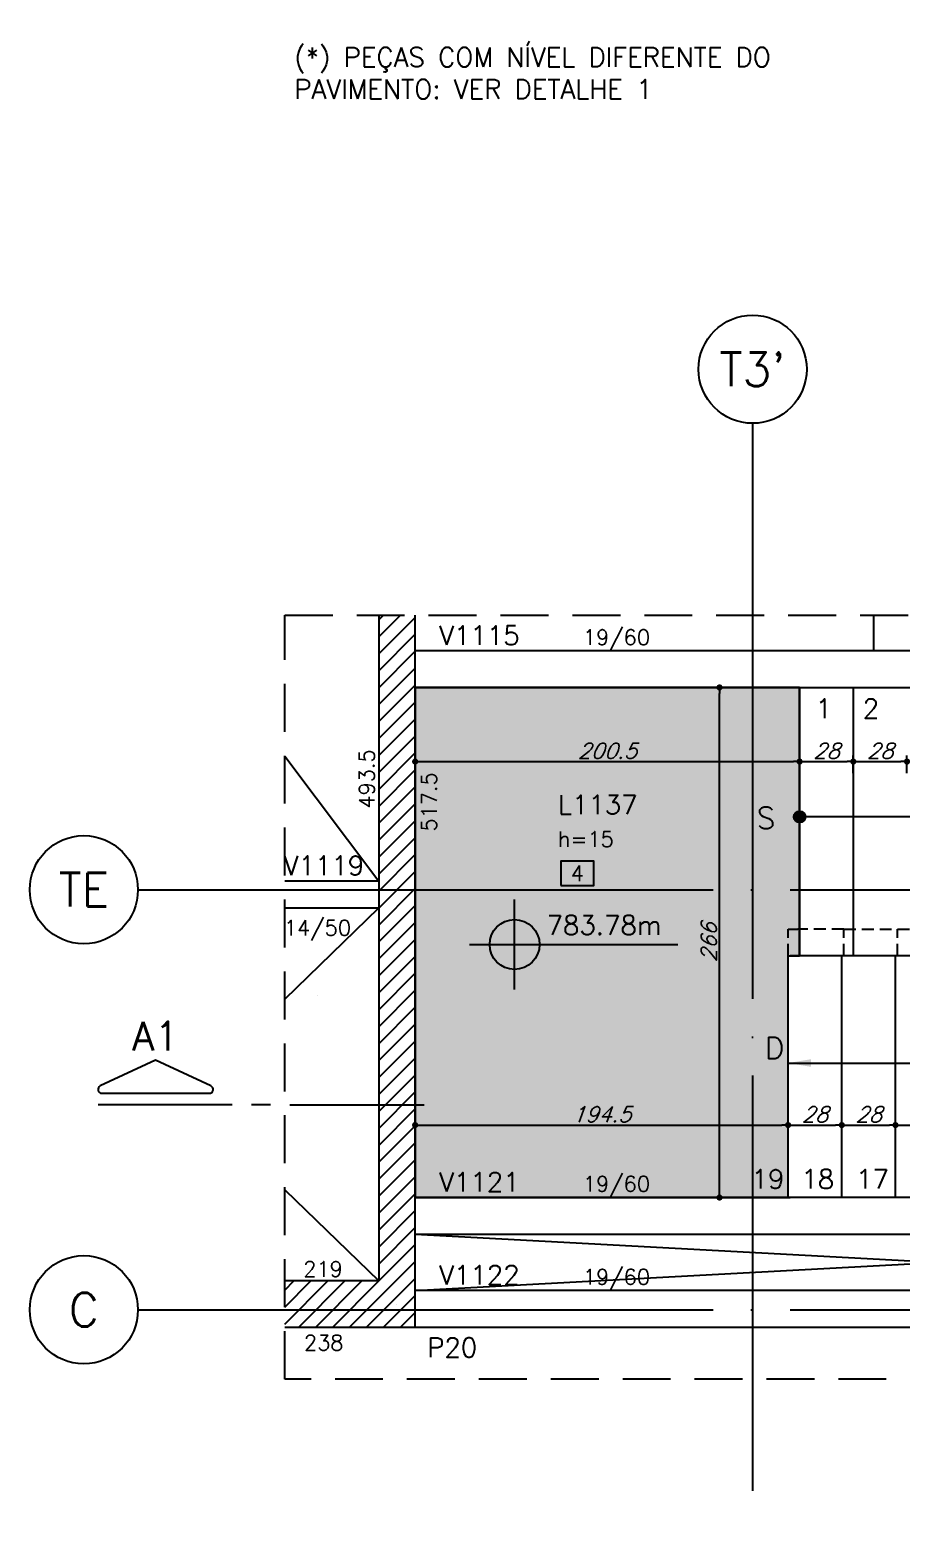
# Model space of a CAD drawing. Header units: millimetres. Extents: x -832 to 3668, y -1574 to 5296.
# Drawn here: x 1558 to 2013, y 2748 to 3524 of the extents above; entities that cross this region are included whole.
import ezdxf
from ezdxf.enums import TextEntityAlignment as Align

# ---------------------------------------------------------------- set-up
doc = ezdxf.new("R2010")
doc.units = ezdxf.units.MM
doc.header["$LTSCALE"] = 50
doc.linetypes.add('DASHED', pattern=[0.75, 0.5, -0.25])
doc.linetypes.add('EIXO', pattern=[6.8, 6, -0.4, 0, -0.4])
for name, color, linetype in [('242', 12, 'Continuous'), ('F-AUX', 2, 'Continuous'), ('F-AUX-RED', 1, 'Continuous'), ('F-CORTE-INDICAÇÃO', 4, 'Continuous'), ('F-COTAS', 106, 'Continuous'), ('F-EIXO', 12, 'EIXO'), ('F-ESC NUM', 2, 'Continuous'), ('F-ESC-PROJ', 1, 'Continuous'), ('F-ESCADAS', 2, 'Continuous'), ('F-LAJES', 3, 'Continuous'), ('F-LAJES-DIM', 2, 'Continuous'), ('F-LAJES-NOME', 4, 'Continuous'), ('F-NÍVEL-PLANTA', 2, 'Continuous'), ('F-PILARES-DIM', 172, 'Continuous'), ('F-PILARES-HACH', 174, 'Continuous'), ('F-PILARES-NOME', 170, 'Continuous'), ('F-PILARES-S', 170, 'Continuous'), ('F-TABELA-NÍVEIS', 1, 'Continuous'), ('F-TEXTO', 6, 'Continuous'), ('F-TEXTO-YELLOW', 2, 'Continuous'), ('F-VIGAS', 3, 'Continuous'), ('F-VIGAS-DIM', 2, 'Continuous'), ('F-VIGAS-NOME', 4, 'Continuous'), ('F-VÃO', 1, 'Continuous')]:
    doc.layers.add(name, color=color, linetype=linetype)
doc.layers.add('F-DESNIVEL-3', color=7, linetype='Continuous', true_color=0xd5c7ff)
doc.styles.add('5385-ARQ-PB-BAS-PLA-TER-TORRE-A-106-TXT$0$R60-75', font='romans.shx', dxfattribs={"height": 0.1125})
doc.styles.add('CP-TEXT-INCL', font='romans.shx', dxfattribs={"oblique": 20})
doc.styles.add('MCP', font='romans.shx')
doc.styles.add('ROMANS', font='romans.shx')
doc.dimstyles.new('CP-COTAS-50', dxfattribs={"dimscale": 0.64, "dimtxt": 12.5, "dimasz": 5, "dimexe": 5, "dimexo": 5, "dimgap": 2.5, "dimtad": 1, "dimdec": 1, "dimdsep": 46, "dimtxsty": 'CP-TEXT-INCL', "dimblk1": 'DOT', "dimblk2": 'DOT', "dimsah": 1, "dimcen": 9, "dimclrd": 256, "dimclre": 256, "dimclrt": 256, "dimadec": 0, "dimazin": 0, "dimtfac": 1, "dimtdec": 1, "dimtmove": 2, "dimatfit": 3, "dimldrblk": 'DOT', "dimfxl": 5, "dimtolj": 1, "dimarcsym": 0})
pattern_1 = [(0, (0, 0), (0, 6.985), [5.08, -1.905]), (90, (0, 0), (-6.985, 4e-16), [5.08, -1.905])]

# ---------------------------------------------------------------- blocks, each defined once
blk = doc.blocks.new('*U8')
at = {"layer": 'F-EIXO'}
blk.add_line((0, 0), (0, -556.59), dxfattribs=at)
at = {"layer": 'F-EIXO', "color": 2, "linetype": 'Continuous'}
blk.add_circle((0, 28.21), 28.21, dxfattribs=at)
at = {"layer": 'F-TEXTO', "style": 'ROMANS'}
blk.add_attdef('EIXO', text='', height=17.5, rotation=360, dxfattribs=at).set_placement((0, 28.21), align=Align.MIDDLE_CENTER)
blk = doc.blocks.new('*U7')
at = {"layer": 'F-EIXO'}
blk.add_line((0, 0), (909.22, 0), dxfattribs=at)
at = {"layer": 'F-EIXO', "color": 2, "linetype": 'Continuous'}
blk.add_circle((-28.21, 0), 28.21, dxfattribs=at)
at = {"layer": 'F-TEXTO', "style": 'ROMANS'}
blk.add_attdef('EIXO', text='', height=17.5, dxfattribs=at).set_placement((-28.21, 0), align=Align.MIDDLE_CENTER)
blk = doc.blocks.new('Nível - Planta')
at = {"layer": 'F-NÍVEL-PLANTA'}
h = blk.add_hatch(color=71, dxfattribs=at)
h.paths.add_polyline_path([(0, 0), (0, 0.26, 0.414214), (-0.26, 0)])
h.paths.add_polyline_path([(0.26, 0), (0, 0), (0, -0.26, 0.414214)])
for p, q in [((0, -0.469), (0, 0.469)), ((-0.469, 0), (1.704, 0))]:
    blk.add_line(p, q, dxfattribs=at)
blk.add_circle((0, 0), 0.26, dxfattribs=at)
at = {"layer": 'F-TEXTO', "color": 3, "style": 'MCP'}
blk.add_attdef('NÍVEL', (0.333, 0.102), '', height=0.2, dxfattribs=at)
blk = doc.blocks.new('*U6')
at = {"layer": 'F-LAJES-DIM', "color": 1}
blk.add_lwpolyline([(0, 0), (21.39, 0), (21.39, 16), (0, 16)], close=True, dxfattribs=at)
at = {"layer": 'F-LAJES-DIM', "style": 'MCP'}
blk.add_attdef('DIM', text='', height=10, dxfattribs=at).set_placement((10.7, 8), align=Align.MIDDLE_CENTER)
blk = doc.blocks.new('*U9')
at = {"layer": 'F-CORTE-INDICAÇÃO'}
for p, q in [((-100, 0), (-170, 0)), ((-80, 0), (-90, 0)), ((-70, 0), (0, 0))]:
    blk.add_line(p, q, dxfattribs=at)
blk.add_lwpolyline([(-112, 6, 0.802585), (-111.15, 9.81), (-140, 23.26), (-168.85, 9.81, 0.802585), (-168, 6)], format="xyb", close=True, dxfattribs=at)
at = {"layer": 'F-CORTE-INDICAÇÃO', "style": 'ROMANS'}
blk.add_attdef('CORTE', text='', height=15, dxfattribs=at).set_placement((-140, 35.76), align=Align.MIDDLE_CENTER)
at = {"layer": 'F-CORTE-INDICAÇÃO', "color": 2, "style": 'ROMANS'}
blk.add_attdef('FOLHA', text='', height=12, dxfattribs=at).set_placement((-140, -10), align=Align.MIDDLE_CENTER)
blk = doc.blocks.new('_DOT')
at = {"color": 0, "linetype": 'ByBlock'}
blk.add_line((-0.5, 0), (-1, 0), dxfattribs=at)
at = {"color": 0, "linetype": 'ByBlock', "const_width": 0.5}
blk.add_lwpolyline([(-0.25, 0, 1), (0.25, 0, 1)], format="xyb", close=True, dxfattribs=at)
blk = doc.blocks.new('*D242')
at = {"layer": 'DEFPOINTS', "color": 0, "transparency": 16777216}
for p in [(1759.46, 2950.1), (1953.96, 2952.7), (1953.96, 2950.1)]:
    blk.add_point(p, dxfattribs=at)
at = {"layer": 'F-COTAS', "lineweight": -2, "transparency": 16777216}
for p, q in [((1759.46, 2953.3), (1759.46, 2955.9)), ((1762.66, 2952.7), (1950.76, 2952.7)), ((1953.96, 2953.3), (1953.96, 2955.9))]:
    blk.add_line(p, q, dxfattribs=at)
at = {"layer": 'F-COTAS', "lineweight": -2, "transparency": 16777216, "xscale": 3.2, "yscale": 3.2, "zscale": 3.2, "rotation": 180}
blk.add_blockref('_DOT', (1759.46, 2952.7), dxfattribs=at)
at = {"layer": 'F-COTAS', "lineweight": -2, "transparency": 16777216, "xscale": 3.2, "yscale": 3.2, "zscale": 3.2}
blk.add_blockref('_DOT', (1953.96, 2952.7), dxfattribs=at)
at = {"layer": 'F-COTAS', "transparency": 16777216, "insert": (1856.71, 2958.3), "char_height": 8, "attachment_point": 5, "style": 'CP-TEXT-INCL'}
blk.add_mtext('\\A1;194.5', dxfattribs=at)
blk = doc.blocks.new('*D243')
at = {"layer": 'DEFPOINTS', "color": 0, "transparency": 16777216}
for p in [(1981.96, 2952.7), (1953.96, 2944.15), (1981.96, 2944.15)]:
    blk.add_point(p, dxfattribs=at)
at = {"layer": 'F-COTAS', "lineweight": -2, "transparency": 16777216}
for p, q in [((1953.96, 2947.35), (1953.96, 2955.9)), ((1957.16, 2952.7), (1978.76, 2952.7)), ((1981.96, 2947.35), (1981.96, 2955.9))]:
    blk.add_line(p, q, dxfattribs=at)
at = {"layer": 'F-COTAS', "lineweight": -2, "transparency": 16777216, "xscale": 3.2, "yscale": 3.2, "zscale": 3.2, "rotation": 180}
blk.add_blockref('_DOT', (1953.96, 2952.7), dxfattribs=at)
at = {"layer": 'F-COTAS', "lineweight": -2, "transparency": 16777216, "xscale": 3.2, "yscale": 3.2, "zscale": 3.2}
blk.add_blockref('_DOT', (1981.96, 2952.7), dxfattribs=at)
at = {"layer": 'F-COTAS', "transparency": 16777216, "insert": (1967.96, 2958.3), "char_height": 8, "attachment_point": 5, "style": 'CP-TEXT-INCL'}
blk.add_mtext('\\A1;28', dxfattribs=at)
blk = doc.blocks.new('*D244')
at = {"layer": 'DEFPOINTS', "color": 0, "transparency": 16777216}
for p in [(2009.96, 2952.7), (1981.96, 2944.15), (2009.96, 2944.15)]:
    blk.add_point(p, dxfattribs=at)
at = {"layer": 'F-COTAS', "lineweight": -2, "transparency": 16777216}
for p, q in [((1981.96, 2947.35), (1981.96, 2955.9)), ((1985.16, 2952.7), (2006.76, 2952.7)), ((2009.96, 2947.35), (2009.96, 2955.9))]:
    blk.add_line(p, q, dxfattribs=at)
at = {"layer": 'F-COTAS', "lineweight": -2, "transparency": 16777216, "xscale": 3.2, "yscale": 3.2, "zscale": 3.2, "rotation": 180}
blk.add_blockref('_DOT', (1981.96, 2952.7), dxfattribs=at)
at = {"layer": 'F-COTAS', "lineweight": -2, "transparency": 16777216, "xscale": 3.2, "yscale": 3.2, "zscale": 3.2}
blk.add_blockref('_DOT', (2009.96, 2952.7), dxfattribs=at)
at = {"layer": 'F-COTAS', "transparency": 16777216, "insert": (1995.96, 2958.3), "char_height": 8, "attachment_point": 5, "style": 'CP-TEXT-INCL'}
blk.add_mtext('\\A1;28', dxfattribs=at)
blk = doc.blocks.new('*D245')
at = {"layer": 'DEFPOINTS', "color": 0, "transparency": 16777216}
for p in [(2037.96, 2952.7), (2009.96, 2944.15), (2037.96, 2944.15)]:
    blk.add_point(p, dxfattribs=at)
at = {"layer": 'F-COTAS', "lineweight": -2, "transparency": 16777216}
for p, q in [((2009.96, 2947.35), (2009.96, 2955.9)), ((2013.16, 2952.7), (2034.76, 2952.7)), ((2037.96, 2947.35), (2037.96, 2955.9))]:
    blk.add_line(p, q, dxfattribs=at)
at = {"layer": 'F-COTAS', "lineweight": -2, "transparency": 16777216, "xscale": 3.2, "yscale": 3.2, "zscale": 3.2, "rotation": 180}
blk.add_blockref('_DOT', (2009.96, 2952.7), dxfattribs=at)
at = {"layer": 'F-COTAS', "lineweight": -2, "transparency": 16777216, "xscale": 3.2, "yscale": 3.2, "zscale": 3.2}
blk.add_blockref('_DOT', (2037.96, 2952.7), dxfattribs=at)
at = {"layer": 'F-COTAS', "transparency": 16777216, "insert": (2023.96, 2958.3), "char_height": 8, "attachment_point": 5, "style": 'CP-TEXT-INCL'}
blk.add_mtext('\\A1;28', dxfattribs=at)
blk = doc.blocks.new('*D253')
at = {"layer": 'DEFPOINTS', "color": 0, "transparency": 16777216}
for p in [(1918.19, 3180.9), (1936.12, 3180.9), (1936.12, 2914.9)]:
    blk.add_point(p, dxfattribs=at)
at = {"layer": 'F-COTAS', "lineweight": -2, "transparency": 16777216}
for p, q in [((1932.92, 3180.9), (1914.99, 3180.9)), ((1918.19, 2918.1), (1918.19, 3177.7)), ((1932.92, 2914.9), (1914.99, 2914.9))]:
    blk.add_line(p, q, dxfattribs=at)
at = {"layer": 'F-COTAS', "lineweight": -2, "transparency": 16777216, "xscale": 3.2, "yscale": 3.2, "zscale": 3.2}
for p, rotation in [((1918.19, 3180.9), 90), ((1918.19, 2914.9), 270)]:
    blk.add_blockref('_DOT', p, dxfattribs=dict(at, rotation=rotation))
at = {"layer": 'F-COTAS', "transparency": 16777216, "insert": (1912.59, 3047.9), "char_height": 8, "attachment_point": 5, "rotation": 90, "style": 'CP-TEXT-INCL'}
blk.add_mtext('\\A1;266', dxfattribs=at)
blk = doc.blocks.new('*D254')
at = {"layer": 'DEFPOINTS', "color": 0, "transparency": 16777216}
for p in [(1759.46, 3140.18), (1959.96, 3142.23), (1959.96, 3140.18)]:
    blk.add_point(p, dxfattribs=at)
at = {"layer": 'F-COTAS', "lineweight": -2, "transparency": 16777216}
for p, q in [((1759.46, 3143.38), (1759.46, 3145.43)), ((1959.96, 3143.38), (1959.96, 3145.43)), ((1762.66, 3142.23), (1956.76, 3142.23))]:
    blk.add_line(p, q, dxfattribs=at)
at = {"layer": 'F-COTAS', "lineweight": -2, "transparency": 16777216, "xscale": 3.2, "yscale": 3.2, "zscale": 3.2, "rotation": 180}
blk.add_blockref('_DOT', (1759.46, 3142.23), dxfattribs=at)
at = {"layer": 'F-COTAS', "lineweight": -2, "transparency": 16777216, "xscale": 3.2, "yscale": 3.2, "zscale": 3.2}
blk.add_blockref('_DOT', (1959.96, 3142.23), dxfattribs=at)
at = {"layer": 'F-COTAS', "transparency": 16777216, "insert": (1859.71, 3147.83), "char_height": 8, "attachment_point": 5, "style": 'CP-TEXT-INCL'}
blk.add_mtext('\\A1;200.5', dxfattribs=at)
blk = doc.blocks.new('*D255')
at = {"layer": 'DEFPOINTS', "color": 0, "transparency": 16777216}
for p in [(2015.96, 3142.23), (1987.96, 3133.04), (2015.96, 3133.04)]:
    blk.add_point(p, dxfattribs=at)
at = {"layer": 'F-COTAS', "lineweight": -2, "transparency": 16777216}
for p, q in [((1987.96, 3136.24), (1987.96, 3145.43)), ((2015.96, 3136.24), (2015.96, 3145.43)), ((1991.16, 3142.23), (2012.76, 3142.23))]:
    blk.add_line(p, q, dxfattribs=at)
at = {"layer": 'F-COTAS', "lineweight": -2, "transparency": 16777216, "xscale": 3.2, "yscale": 3.2, "zscale": 3.2, "rotation": 180}
blk.add_blockref('_DOT', (1987.96, 3142.23), dxfattribs=at)
at = {"layer": 'F-COTAS', "lineweight": -2, "transparency": 16777216, "xscale": 3.2, "yscale": 3.2, "zscale": 3.2}
blk.add_blockref('_DOT', (2015.96, 3142.23), dxfattribs=at)
at = {"layer": 'F-COTAS', "transparency": 16777216, "insert": (2001.96, 3147.83), "char_height": 8, "attachment_point": 5, "style": 'CP-TEXT-INCL'}
blk.add_mtext('\\A1;28', dxfattribs=at)
blk = doc.blocks.new('*D263')
at = {"layer": 'DEFPOINTS', "color": 0, "transparency": 16777216}
for p in [(1987.96, 3142.23), (1959.96, 3133.04), (1987.96, 3133.04)]:
    blk.add_point(p, dxfattribs=at)
at = {"layer": 'F-COTAS', "lineweight": -2, "transparency": 16777216}
for p, q in [((1959.96, 3136.24), (1959.96, 3145.43)), ((1987.96, 3136.24), (1987.96, 3145.43)), ((1963.16, 3142.23), (1984.76, 3142.23))]:
    blk.add_line(p, q, dxfattribs=at)
at = {"layer": 'F-COTAS', "lineweight": -2, "transparency": 16777216, "xscale": 3.2, "yscale": 3.2, "zscale": 3.2, "rotation": 180}
blk.add_blockref('_DOT', (1959.96, 3142.23), dxfattribs=at)
at = {"layer": 'F-COTAS', "lineweight": -2, "transparency": 16777216, "xscale": 3.2, "yscale": 3.2, "zscale": 3.2}
blk.add_blockref('_DOT', (1987.96, 3142.23), dxfattribs=at)
at = {"layer": 'F-COTAS', "transparency": 16777216, "insert": (1973.96, 3147.83), "char_height": 8, "attachment_point": 5, "style": 'CP-TEXT-INCL'}
blk.add_mtext('\\A1;28', dxfattribs=at)

msp = doc.modelspace()

# ---------------------------------------------------------------- hatches: boundary and pattern name
h = msp.add_hatch()
h.set_pattern_fill('ANGLE', color=256)
h.set_pattern_definition(pattern_1)
h.paths.add_polyline_path([(1693.9, 3483.48), (1953.67, 3483.48), (1953.67, 3517.05), (1693.9, 3517.05)], flags=9)
h = msp.add_hatch()
h.set_pattern_fill('ANGLE', color=256)
h.set_pattern_definition(pattern_1)
h.paths.add_polyline_path([(1769.93, 3200.52), (1819.69, 3200.52), (1819.69, 3215.52), (1769.93, 3215.52)], flags=9)
h = msp.add_hatch()
h.set_pattern_fill('ANGLE', color=256)
h.set_pattern_definition(pattern_1)
h.paths.add_polyline_path([(1846.19, 3197.31), (1887.72, 3197.31), (1887.72, 3215.59), (1846.19, 3215.59)], flags=9)
h = msp.add_hatch()
h.set_pattern_fill('ANGLE', color=256)
h.set_pattern_definition(pattern_1)
h.paths.add_polyline_path([(1992.17, 3162.41), (2010.5, 3162.41), (2010.5, 3177.41), (1992.17, 3177.41)], flags=9)
h = msp.add_hatch()
h.set_pattern_fill('ANGLE', color=256)
h.set_pattern_definition(pattern_1)
h.paths.add_polyline_path([(1740.21, 3116.88), (1740.21, 3152.88), (1728.21, 3152.88), (1728.21, 3116.88)], flags=9)
h = msp.add_hatch()
h.set_pattern_fill('ANGLE', color=256)
h.set_pattern_definition(pattern_1)
h.paths.add_polyline_path([(1772.71, 3104.88), (1772.71, 3140.88), (1760.71, 3140.88), (1760.71, 3104.88)], flags=9)
h = msp.add_hatch()
h.set_pattern_fill('ANGLE', color=256)
h.set_pattern_definition(pattern_1)
h.paths.add_polyline_path([(1959.92, 3104.36), (1973.04, 3104.36), (1973.04, 3121.24), (1959.92, 3121.24)], flags=9)
h = msp.add_hatch()
h.set_pattern_fill('ANGLE', color=256)
h.set_pattern_definition(pattern_1)
h.paths.add_polyline_path([(1688.84, 3080.52), (1738.13, 3080.52), (1738.13, 3095.52), (1688.84, 3095.52)], flags=9)
h = msp.add_hatch()
h.set_pattern_fill('ANGLE', color=256)
h.set_pattern_definition(pattern_1)
h.paths.add_polyline_path([(1833.32, 3069.02), (1881.18, 3069.02), (1881.18, 3084.02), (1833.32, 3084.02)], flags=9)
h = msp.add_hatch()
h.set_pattern_fill('ANGLE', color=256)
h.set_pattern_definition(pattern_1)
h.paths.add_polyline_path([(1690.27, 3045.81), (1731.79, 3045.81), (1731.79, 3064.09), (1690.27, 3064.09)], flags=9)
h = msp.add_hatch()
h.set_pattern_fill('ANGLE', color=256)
h.set_pattern_definition(pattern_1)
h.paths.add_polyline_path([(1833.44, 3052.52), (1867.15, 3052.52), (1867.15, 3064.52), (1833.44, 3064.52)], flags=9)
h = msp.add_hatch()
h.set_pattern_fill('ANGLE', color=256)
h.set_pattern_definition(pattern_1)
h.paths.add_polyline_path([(1944.75, 2984.28), (1957.87, 2984.28), (1957.87, 3001.16), (1944.75, 3001.16)], flags=9)
h = msp.add_hatch()
h.set_pattern_fill('ANGLE', color=256)
h.set_pattern_definition(pattern_1)
h.paths.add_polyline_path([(1769.93, 2915.52), (1816.84, 2915.52), (1816.84, 2930.52), (1769.93, 2930.52)], flags=9)
h = msp.add_hatch()
h.set_pattern_fill('ANGLE', color=256)
h.set_pattern_definition(pattern_1)
h.paths.add_polyline_path([(1846.19, 2912.31), (1887.72, 2912.31), (1887.72, 2930.59), (1846.19, 2930.59)], flags=9)
h = msp.add_hatch()
h.set_pattern_fill('ANGLE', color=256)
h.set_pattern_definition(pattern_1)
h.paths.add_polyline_path([(1935.21, 2917.07), (1954.5, 2917.07), (1954.5, 2932.07), (1935.21, 2932.07)], flags=9)
h = msp.add_hatch()
h.set_pattern_fill('ANGLE', color=256)
h.set_pattern_definition(pattern_1)
h.paths.add_polyline_path([(1962.24, 2917.07), (1982, 2917.07), (1982, 2932.07), (1962.24, 2932.07)], flags=9)
h = msp.add_hatch()
h.set_pattern_fill('ANGLE', color=256)
h.set_pattern_definition(pattern_1)
h.paths.add_polyline_path([(1990.74, 2917.07), (2010.5, 2917.07), (2010.5, 2932.07), (1990.74, 2932.07)], flags=9)
h = msp.add_hatch()
h.set_pattern_fill('ANGLE', color=256)
h.set_pattern_definition(pattern_1)
h.paths.add_polyline_path([(1700.3, 2871.65), (1724.49, 2871.65), (1724.49, 2883.65), (1700.3, 2883.65)], flags=9)
h = msp.add_hatch()
h.set_pattern_fill('ANGLE', color=256)
h.set_pattern_definition(pattern_1)
h.paths.add_polyline_path([(1769.93, 2867.02), (1819.69, 2867.02), (1819.69, 2882.02), (1769.93, 2882.02)], flags=9)
h = msp.add_hatch()
h.set_pattern_fill('ANGLE', color=256)
h.set_pattern_definition(pattern_1)
h.paths.add_polyline_path([(1846.19, 2863.81), (1887.72, 2863.81), (1887.72, 2882.09), (1846.19, 2882.09)], flags=9)
h = msp.add_hatch()
h.set_pattern_fill('ANGLE', color=256)
h.set_pattern_definition(pattern_1)
h.paths.add_polyline_path([(1700.65, 2833.23), (1725.22, 2833.23), (1725.22, 2845.23), (1700.65, 2845.23)], flags=9)
h = msp.add_hatch()
h.set_pattern_fill('ANGLE', color=256)
h.set_pattern_definition(pattern_1)
h.paths.add_polyline_path([(1765.11, 2829.27), (1795.83, 2829.27), (1795.83, 2844.27), (1765.11, 2844.27)], flags=9)
at = {"layer": 'F-AUX'}
h = msp.add_hatch(color=1, dxfattribs=at)
edge = h.paths.add_edge_path()
edge.add_arc((1959.96, 3113.4), 3, 0, 360)
at = {"layer": 'F-DESNIVEL-3'}
h = msp.add_hatch(color=256, dxfattribs=at)
h.dxf.hatch_style = 1
h.paths.add_polyline_path([(1959.96, 1280.9), (1759.46, 1280.9), (1759.46, 1014.9), (1953.96, 1014.9), (1953.96, 1140.9), (1959.96, 1140.9)])
h.paths.add_polyline_path([(1959.96, 2230.9), (1759.46, 2230.9), (1759.46, 1964.9), (1953.96, 1964.9), (1953.96, 2090.9), (1959.96, 2090.9)])
h.paths.add_polyline_path([(1953.96, 3040.9), (1959.96, 3040.9), (1959.96, 3180.9), (1759.46, 3180.9), (1759.46, 2914.9), (1953.96, 2914.9)])
h.paths.add_polyline_path([(1953.96, 3990.9), (1909.96, 3990.9), (1909.96, 4130.9), (1759.46, 4130.9), (1759.46, 3864.9), (1953.96, 3864.9)])
at = {"layer": 'F-PILARES-HACH', "linetype": 'Continuous'}
h = msp.add_hatch(dxfattribs=at)
h.set_pattern_fill('ANSI31', color=256, scale=50, style=0)
h.set_pattern_definition([(45, (1740.456, 2871.398), (-4.41942, 4.41942), [])])
h.paths.add_polyline_path([(1691.49, 2871.4), (1691.49, 2847.4), (1759.46, 2847.4), (1759.46, 3218.57), (1740.46, 3218.57), (1740.46, 2871.4)])

# ---------------------------------------------------------------- linework, layer by layer
at = {"layer": '242', "linetype": 'Continuous'}
for p, q in [((1708.5, 3020.19), (1708.5, 3020.19)), ((1749.96, 2859.4), (1749.96, 2859.4))]:
    msp.add_line(p, q, dxfattribs=at)
at = {"layer": 'F-AUX', "color": 1}
msp.add_lwpolyline([(1953.96, 2985.05), (2269.06, 2984.9), (2269.06, 3113.4), (1959.96, 3113.4)], dxfattribs=at)
msp.add_circle((1959.96, 3113.4), 3, dxfattribs=at)
msp.add_solid([(1965.96, 2983.05), (1953.96, 2985.05), (1965.96, 2987.05)], dxfattribs=at)
at = {"layer": 'F-AUX-RED', "color": 1, "linetype": 'DASHED'}
msp.add_lwpolyline([(1691.49, 3218.57), (2417.68, 3218.57), (2417.68, 2820.29), (1691.49, 2820.29)], close=True, dxfattribs=at)
at = {"layer": 'F-ESC-PROJ', "linetype": 'DASHED', "ltscale": 0.25}
for points in [[(1953.96, 3040.9), (1953.96, 3054.9), (1958.96, 3054.9)], [(1982.96, 3054.9), (1958.96, 3054.9)], [(1982.96, 3040.9), (1982.96, 3054.9), (2207.01, 3054.9)], [(2011.01, 3040.9), (2011.01, 3054.9)]]:
    msp.add_lwpolyline(points, dxfattribs=at)
at = {"layer": 'F-ESCADAS', "linetype": 'Continuous'}
for points in [[(1959.96, 3180.9), (1959.96, 3040.9)], [(1987.96, 3180.9), (1987.96, 3040.9)], [(1953.96, 2914.9), (1953.96, 3040.9)], [(2207.01, 3040.9), (1954.96, 3040.9)], [(1981.96, 2914.9), (1981.96, 3040.9)], [(2009.96, 2914.9), (2009.96, 3040.9)]]:
    msp.add_lwpolyline(points, dxfattribs=at)
at = {"layer": 'F-LAJES'}
msp.add_lwpolyline([(1953.96, 2914.9), (1953.96, 3040.9), (1959.96, 3040.9), (1959.96, 3180.9), (1759.46, 3180.9), (1759.46, 2914.9), (1954.96, 2914.9)], dxfattribs=at)
at = {"layer": 'F-PILARES-S', "linetype": 'Continuous'}
for points in [[(1740.46, 3218.57), (1740.46, 2871.4), (1691.49, 2871.4)], [(1759.46, 2847.4), (1759.46, 3218.57)], [(1691.49, 2847.4), (1759.46, 2847.4)]]:
    msp.add_lwpolyline(points, dxfattribs=at)
at = {"layer": 'F-VIGAS'}
for points in [[(1998.46, 3218.57), (1998.46, 3199.9)], [(1998.46, 3199.9), (1759.46, 3199.9)], [(2017.46, 3199.9), (1998.46, 3199.9)], [(1759.46, 3180.9), (2007.96, 3180.9)], [(2007.96, 3180.9), (2185.96, 3180.9)], [(1740.46, 3079.9), (1691.49, 3079.9)], [(1691.49, 3065.9), (1740.46, 3065.9)], [(2116.46, 2914.9), (1759.46, 2914.9)], [(1759.46, 2895.9), (2116.46, 2895.9)], [(2305.96, 2866.4), (1759.46, 2866.4)], [(1759.46, 2847.4), (2305.96, 2847.4)]]:
    msp.add_lwpolyline(points, dxfattribs=at)
at = {"layer": 'F-VÃO'}
for p, q in [((1691.49, 3145.02), (1740.46, 3079.9)), ((1691.49, 3018.28), (1740.46, 3065.9)), ((1691.49, 2919.01), (1740.46, 2871.4)), ((1759.46, 2866.4), (2305.96, 2895.9)), ((1759.46, 2895.9), (2305.96, 2866.4))]:
    msp.add_line(p, q, dxfattribs=at)

# ---------------------------------------------------------------- block references
at = {"layer": 'F-CORTE-INDICAÇÃO', "linetype": 'Continuous'}
ref = msp.add_blockref('*U9', (1764.1, 2963.28), dxfattribs=at)
ref.add_attrib('CORTE', 'A1', dxfattribs={"height": 15, "style": 'ROMANS'}).set_placement((1624.1, 2999.04), align=Align.MIDDLE_CENTER)
at = {"layer": 'F-EIXO', "linetype": 'Continuous'}
for name, p, values in [('*U8', (1935.46, 3318.6), {'EIXO': "T3'"}), ('*U7', (1614.89, 3075.4), {'EIXO': 'TE'}), ('*U7', (1614.89, 2856.4), {'EIXO': 'C'})]:
    msp.add_blockref(name, p, dxfattribs=at).add_auto_attribs(values)
at = {"layer": 'F-LAJES-DIM', "linetype": 'Continuous', "xscale": 0.8, "yscale": 0.8, "zscale": 0.8}
msp.add_blockref('*U6', (1835.5, 3077.56), dxfattribs=at).add_auto_attribs({'DIM': '4'})
at = {"layer": 'F-NÍVEL-PLANTA', "linetype": 'Continuous', "xscale": 50, "yscale": 50, "zscale": 50}
msp.add_blockref('Nível - Planta', (1811.33, 3046.86), dxfattribs=at).add_auto_attribs({'NÍVEL': '783.78m'})

# ---------------------------------------------------------------- texts
at = {"layer": 'F-ESC NUM', "style": '5385-ARQ-PB-BAS-PLA-TER-TORRE-A-106-TXT$0$R60-75'}
for s, p in [('1', (1968.24, 3164.91)), ('2', (1992.88, 3164.91)), ('19', (1934.86, 2919.57)), ('18', (1960.88, 2919.57)), ('17', (1989.38, 2919.57))]:
    msp.add_text(s, height=10, dxfattribs=at).set_placement(p)
at = {"layer": 'F-LAJES-DIM', "linetype": 'Continuous', "style": 'MCP'}
msp.add_text('h=15', height=8, dxfattribs=at).set_placement((1833.91, 3097.8))
at = {"layer": 'F-LAJES-NOME', "linetype": 'Continuous', "style": 'MCP'}
msp.add_text('L1137', height=10, dxfattribs=at).set_placement((1833.91, 3114.8))
at = {"layer": 'F-PILARES-DIM', "linetype": 'Continuous', "style": 'MCP'}
for s, p in [('493.5', (1738.21, 3117.74)), ('517.5', (1770.71, 3105.74))]:
    msp.add_text(s, height=8, rotation=90, dxfattribs=at).set_placement(p)
for s, p in [('219', (1701.15, 2873.65)), ('238', (1701.51, 2835.23))]:
    msp.add_text(s, height=8, dxfattribs=at).set_placement(p)
at = {"layer": 'F-PILARES-NOME', "linetype": 'Continuous', "style": 'MCP'}
msp.add_text('P20', height=10, dxfattribs=at).set_placement((1765.71, 2831.77))
at = {"layer": 'F-TABELA-NÍVEIS', "color": 2, "insert": (1696.4, 3514.55), "char_height": 10, "width": 276.9593, "attachment_point": 1, "style": 'MCP'}
msp.add_mtext('(*) PEÇAS COM NÍVEL DIFERENTE DO PAVIMENTO: VER DETALHE 1', dxfattribs=at)
at = {"layer": 'F-TEXTO-YELLOW', "char_height": 11.25, "width": 61.3796, "style": '5385-ARQ-PB-BAS-PLA-TER-TORRE-A-106-TXT$0$R60-75'}
for s, insert, attachment_point in [('S', (1937.63, 3118.43), 1), ('D', (1951.96, 2998.5), 3)]:
    msp.add_mtext(s, dxfattribs=dict(at, insert=insert, attachment_point=attachment_point))
at = {"layer": 'F-VIGAS-DIM', "linetype": 'Continuous', "style": 'MCP'}
for s, p in [('19/60', (1846.96, 3203.02)), ('14/50', (1691.03, 3051.52)), ('19/60', (1846.96, 2918.02)), ('19/60', (1846.96, 2869.52))]:
    msp.add_text(s, height=8, dxfattribs=at).set_placement(p)
at = {"layer": 'F-VIGAS-NOME', "linetype": 'Continuous', "style": 'MCP'}
for s, p in [('V1115', (1771.96, 3203.02)), ('V1119', (1690.87, 3083.02)), ('V1121', (1771.96, 2918.02)), ('V1122', (1771.96, 2869.52))]:
    msp.add_text(s, height=10, dxfattribs=at).set_placement(p)

# ---------------------------------------------------------------- dimensions: what is measured, and where the dimension line sits
at = {"layer": 'F-COTAS'}
dim = msp.add_linear_dim(base=(1918.19, 3180.9), p1=(1936.12, 2914.9), p2=(1936.12, 3180.9), angle=90, dimstyle='CP-COTAS-50', override={"dimfxl": 2.5}, dxfattribs=at)
dim.commit()
dim.dimension.update_dxf_attribs({"geometry": '*D253', "text_midpoint": (1912.59, 3047.9)})
for base, p1, p2, picture, middle in [((1959.96, 3142.23), (1759.46, 3140.18), (1959.96, 3140.18), '*D254', (1859.71, 3147.83)), ((1987.96, 3142.23), (1959.96, 3133.04), (1987.96, 3133.04), '*D263', (1973.96, 3147.83)), ((2015.96, 3142.23), (1987.96, 3133.04), (2015.96, 3133.04), '*D255', (2001.96, 3147.83)), ((1953.96, 2952.7), (1759.46, 2950.1), (1953.96, 2950.1), '*D242', (1856.71, 2958.3)), ((1981.96, 2952.7), (1953.96, 2944.15), (1981.96, 2944.15), '*D243', (1967.96, 2958.3)), ((2009.96, 2952.7), (1981.96, 2944.15), (2009.96, 2944.15), '*D244', (1995.96, 2958.3)), ((2037.96, 2952.7), (2009.96, 2944.15), (2037.96, 2944.15), '*D245', (2023.96, 2958.3))]:
    dim = msp.add_linear_dim(base=base, p1=p1, p2=p2, dimstyle='CP-COTAS-50', override={"dimfxl": 2.5}, dxfattribs=at)
    dim.commit()
    dim.dimension.update_dxf_attribs({"geometry": picture, "text_midpoint": middle})

doc.saveas('drawing.dxf')
